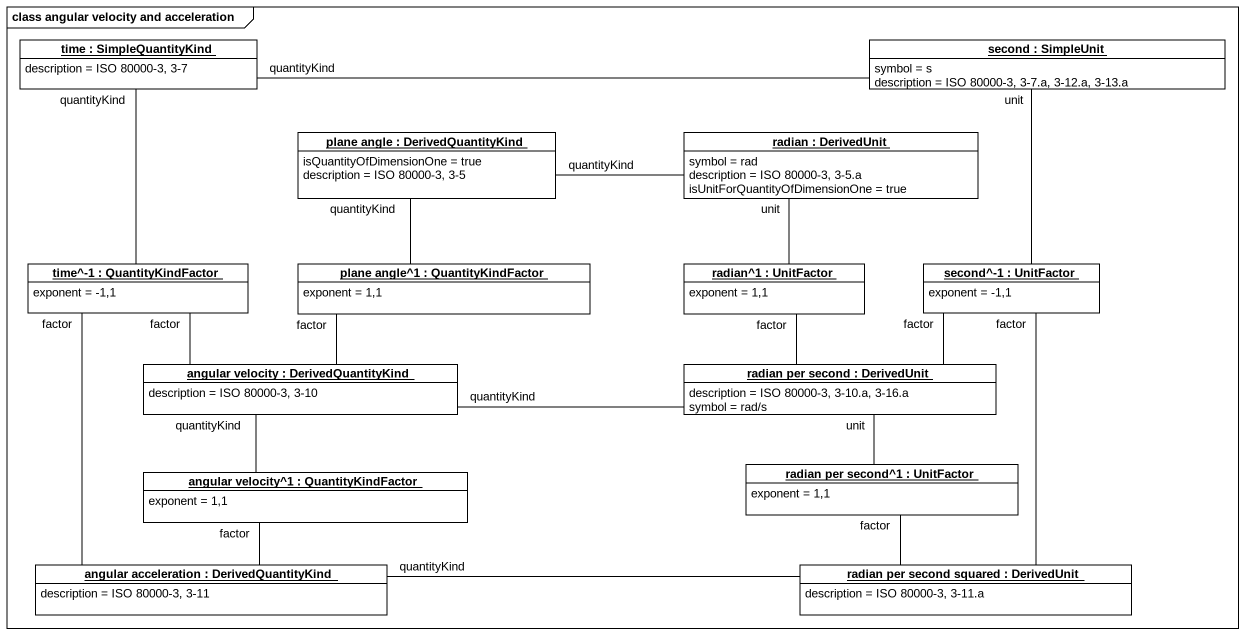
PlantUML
@startuml
mainframe class angular velocity and acceleration
hide circle
hide empty members
object "time : SimpleQuantityKind" as time #FFFFFF {
  description = ISO 80000-3, 3-7
}
object "second : SimpleUnit" as second #FFFFFF {
  symbol = s
  description = ISO 80000-3, 3-7.a, 3-12.a, 3-13.a
}
object "plane angle : DerivedQuantityKind" as plane_angle #FFFFFF {
  isQuantityOfDimensionOne = true
  description = ISO 80000-3, 3-5
}
object "radian : DerivedUnit" as radian #FFFFFF {
  symbol = rad
  description = ISO 80000-3, 3-5.a
  isUnitForQuantityOfDimensionOne = true
}
object "time^-1 : QuantityKindFactor" as time_1 #FFFFFF {
  exponent = -1,1
}
object "plane angle^1 : QuantityKindFactor" as plane_angle_1 #FFFFFF {
  exponent = 1,1
}
object "radian^1 : UnitFactor" as radian_1 #FFFFFF {
  exponent = 1,1
}
object "second^-1 : UnitFactor" as second_1 #FFFFFF {
  exponent = -1,1
}
object "angular velocity : DerivedQuantityKind" as angular_velocity #FFFFFF {
  description = ISO 80000-3, 3-10
}
object "radian per second : DerivedUnit" as radian_per_second #FFFFFF {
  description = ISO 80000-3, 3-10.a, 3-16.a
  symbol = rad/s
}
object "angular velocity^1 : QuantityKindFactor" as angular_velocity_1 #FFFFFF {
  exponent = 1,1
}
object "radian per second^1 : UnitFactor" as radian_per_second_1 #FFFFFF {
  exponent = 1,1
}
object "angular acceleration : DerivedQuantityKind" as angular_acceleration #FFFFFF {
  description = ISO 80000-3, 3-11
}
object "radian per second squared : DerivedUnit" as radian_per_second_squared #FFFFFF {
  description = ISO 80000-3, 3-11.a
}
time -- time_1 : quantityKind
second -left- time : quantityKind
second -- second_1 : unit
plane_angle -- plane_angle_1 : quantityKind
radian -left- plane_angle : quantityKind
radian -- radian_1 : unit
time_1 -- angular_velocity : factor
time_1 -- angular_acceleration : factor
plane_angle_1 -- angular_velocity : factor
radian_1 -- radian_per_second : factor
second_1 -left- radian_per_second : factor
second_1 -- radian_per_second_squared : factor
angular_velocity -- angular_velocity_1 : quantityKind
radian_per_second -left- angular_velocity : quantityKind
radian_per_second -- radian_per_second_1 : unit
angular_velocity_1 -- angular_acceleration : factor
radian_per_second_1 -- radian_per_second_squared : factor
radian_per_second_squared -left- angular_acceleration : quantityKind
@enduml
